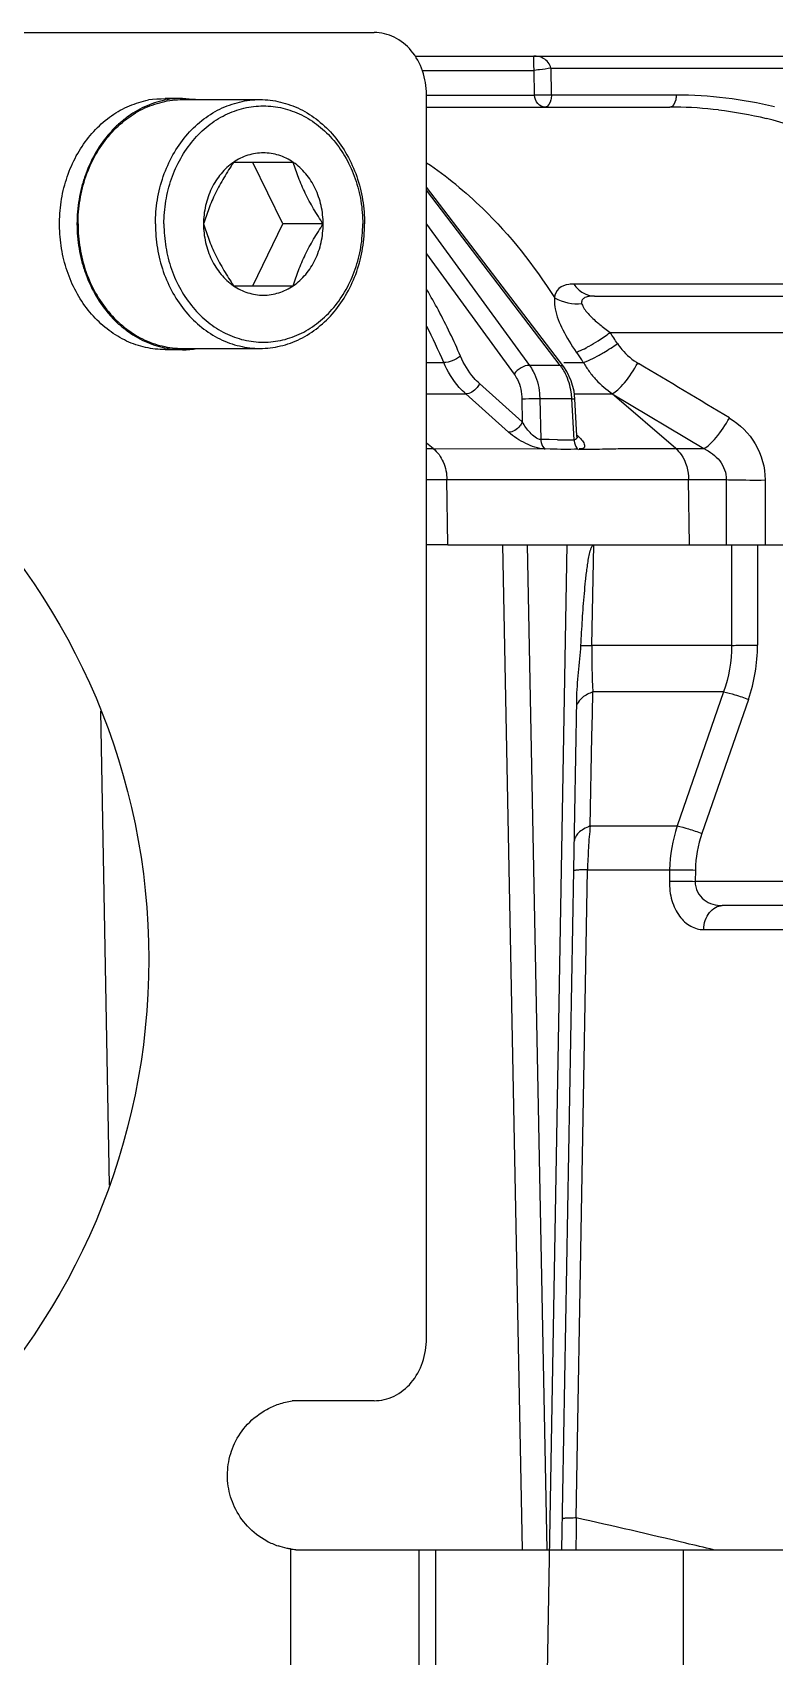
# Model space of a CAD drawing. Header units: millimetres. Extents: x -6 to 705, y -10 to 538.
# Drawn here: x 638.26 to 644.23, y 327.87 to 340.93 of the extents above; entities that cross this region are included whole.
import ezdxf

# ---------------------------------------------------------------- set-up
doc = ezdxf.new("R2010")
doc.units = ezdxf.units.MM
for name, color, linetype in [('06___PRT_ALL_SURFS', 7, 'Continuous'), ('3_ALL_AXES', 7, 'Continuous'), ('7_ALL_FEATURES', 7, 'Continuous')]:
    doc.layers.add(name, color=color, linetype=linetype)

msp = doc.modelspace()

# ---------------------------------------------------------------- linework, layer by layer
at = {"color": 0, "linetype": 'Continuous', "lineweight": -3}
for p, q in [((628.266, 340.932), (641.012, 340.932)), ((641.341, 340.742), (644.484, 340.742)), ((641.398, 340.626), (642.298, 340.626)), ((642.301, 340.428), (642.298, 340.626)), ((642.315, 340.629), (642.299, 340.626)), ((642.437, 340.428), (642.434, 340.645)), ((642.434, 340.645), (644.3, 340.645)), ((641.433, 330.431), (641.433, 340.432)), ((641.433, 340.428), (642.301, 340.428)), ((642.317, 340.427), (642.301, 340.428)), ((643.44, 340.428), (642.437, 340.428)), ((641.433, 340.332), (643.39, 340.332)), ((642.536, 338.243), (641.433, 339.688)), ((642.508, 338.255), (641.433, 339.664)), ((641.433, 339.39), (642.26, 338.255)), ((641.433, 339.152), (642.137, 338.185)), ((644.422, 338.909), (642.618, 338.909)), ((642.782, 338.812), (645.811, 338.812)), ((642.909, 338.52), (645.405, 338.52)), ((641.433, 338.279), (641.571, 338.279)), ((642.508, 338.255), (642.26, 338.255)), ((642.536, 338.279), (642.694, 338.279)), ((642.562, 338.206), (642.536, 338.243)), ((642.597, 338.131), (642.562, 338.206)), ((642.694, 338.279), (642.731, 338.293)), ((642.203, 337.801), (641.859, 338.109)), ((641.433, 338.027), (641.748, 338.027)), ((642.092, 337.719), (641.748, 338.027)), ((642.2, 337.983), (642.203, 337.801)), ((642.345, 337.986), (642.352, 337.659)), ((642.601, 337.986), (642.345, 337.986)), ((642.619, 337.657), (642.601, 337.986)), ((642.601, 337.986), (642.626, 337.986)), ((642.622, 338.027), (642.927, 338.027)), ((642.642, 337.69), (642.626, 337.986)), ((642.926, 338.027), (643.662, 337.586)), ((643.437, 337.586), (642.926, 338.027)), ((642.642, 337.689), (642.642, 337.689)), ((642.645, 337.676), (642.642, 337.689)), ((641.487, 337.586), (641.433, 337.63)), ((641.433, 337.586), (641.487, 337.586)), ((641.487, 337.586), (642.382, 337.583)), ((642.418, 337.659), (642.352, 337.659)), ((642.427, 337.582), (642.382, 337.583)), ((642.485, 337.658), (642.418, 337.659)), ((643.437, 337.586), (643.662, 337.586)), ((641.433, 337.337), (643.843, 337.337)), ((641.604, 336.812), (641.597, 337.337)), ((643.546, 336.812), (643.539, 337.337)), ((643.843, 337.337), (643.843, 336.812)), ((644.155, 337.334), (644.155, 336.812)), ((641.604, 336.812), (643.97, 336.812)), ((642.044, 336.812), (642.201, 328.732)), ((642.243, 336.812), (642.399, 328.732)), ((642.301, 321.798), (642.563, 336.814)), ((642.763, 336.004), (642.777, 336.812)), ((643.885, 336.812), (643.886, 336.004)), ((643.97, 336.812), (646.842, 336.812)), ((644.093, 336.812), (644.094, 336.611)), ((644.094, 336.611), (644.094, 336.006)), ((642.674, 336.004), (642.763, 336.004)), ((643.886, 336.004), (642.763, 336.004)), ((642.766, 335.451), (642.77, 335.63)), ((643.821, 335.63), (642.77, 335.63)), ((643.821, 335.63), (643.447, 334.552)), ((638.813, 335.474), (638.882, 331.663)), ((642.522, 328.732), (642.641, 335.567)), ((642.763, 335.271), (642.766, 335.451)), ((644.021, 335.57), (643.647, 334.492)), ((642.748, 334.552), (642.763, 335.271)), ((642.748, 334.552), (643.447, 334.552)), ((642.636, 328.989), (642.728, 334.2)), ((642.728, 334.2), (643.387, 334.2)), ((643.387, 334.2), (643.385, 334.108)), ((643.594, 334.198), (643.593, 334.107)), ((645.332, 334.107), (643.593, 334.107)), ((646.478, 333.912), (643.811, 333.912)), ((643.661, 333.719), (644.616, 333.719)), ((641.012, 329.931), (640.352, 329.93)), ((640.339, 328.739), (640.339, 325.767)), ((640.382, 328.732), (648.6, 328.732)), ((641.373, 297.732), (641.373, 328.732)), ((641.504, 328.732), (641.504, 297.732)), ((642.635, 328.732), (642.635, 328.772)), ((643.499, 297.732), (643.499, 328.732))]:
    msp.add_line(p, q, dxfattribs=at)
for points in [[(642.626, 337.986), (642.619, 338.047), (642.597, 338.131)], [(642.643, 337.677), (642.646, 337.673), (642.645, 337.676)]]:
    msp.add_lwpolyline(points, dxfattribs=at)
msp.add_circle((633.8, 333.48), 5.4, dxfattribs=at)
for centre, radius, start, end in [((643.439, 337.046), 3.382, 83.2029, 89.9785), ((643.389, 337.042), 3.289, 89.2198, 89.9963), ((643.389, 337.026), 3.306, 83.209, 89.2145), ((643.388, 337.014), 3.317, 76.4369, 83.2072), ((643.438, 337.036), 3.392, 76.4802, 83.2014), ((639.724, 337.324), 3.077, 50.8264, 56.2389), ((637.599, 336.591), 4.459, 28.2102, 30.631), ((637.312, 336.44), 4.783, 23.2615, 28.1701), ((637.246, 336.424), 4.706, 23.2075, 27.1154), ((641.988, 339.745), 1.533, 302.5174, 306.9122), ((639.131, 335.937), 4.576, 33.0246, 34.3605), ((639.128, 335.911), 4.281, 33.9261, 34.9349), ((642.209, 338.025), 0.377, 33.7016, 37.5601), ((642.175, 338.003), 0.418, 26.2144, 33.6494), ((639.137, 335.916), 4.27, 33.5878, 33.9258), ((643.378, 338.676), 0.791, 210.1271, 216.4233), ((643.361, 338.663), 0.77, 216.4163, 222.8721), ((424.729, -27.445), 425.969, 59.03946, 59.1538), ((643.35, 338.654), 0.756, 222.9041, 236.0362), ((641.795, 337.973), 0.551, 1.4066, 6.1519), ((642.76, 365.059), 27.403, 269.4258, 269.7053), ((642.635, 355.792), 18.21, 270.0781, 270.6654), ((647.688, 335.903), 4.926, 178.8227, 183.1666), ((642.767, 336.004), 1.327, 340.8772, 0.0492), ((647.119, 334.128), 4.391, 174.4509, 175.6012), ((644.578, 334.177), 1.191, 161.6528, 178.9228), ((647.296, 334.115), 4.569, 175.6173, 177.8378), ((644.545, 334.181), 0.951, 160.8902, 178.9482), ((647.74, 334.098), 5.014, 177.8291, 178.8335), ((713.146, 328.531), 70.512, 179.62761, 179.80383), ((622.825, 241.34), 89.861, 76.68687, 77.26339), ((640.427, 329.316), 0.583, 241.5243, 251.2321), ((628.446, 265.226), 65.322, 76.45911, 76.6608)]:
    msp.add_arc(centre, radius, start, end, dxfattribs=at)
for points, knots in [([(641.433, 340.432), (641.433, 340.496), (641.412, 340.624), (641.321, 340.79), (641.182, 340.904), (641.067, 340.932), (641.012, 340.932)], [0, 0, 0, 0, 0.269583, 0.528076, 0.770166, 1, 1, 1, 1]), ([(642.299, 340.626), (642.297, 340.646), (642.296, 340.673), (642.295, 340.704), (642.295, 340.719), (642.295, 340.729), (642.295, 340.736), (642.296, 340.739), (642.295, 340.742), (642.296, 340.742)], [0, 0, 0, 0, 0.521887, 0.688183, 0.809385, 0.896159, 0.95476, 0.988709, 1, 1, 1, 1]), ([(642.433, 340.645), (642.427, 340.678), (642.382, 340.73), (642.322, 340.742), (642.296, 340.742)], [0, 0, 0, 0, 0.561013, 1, 1, 1, 1]), ([(642.433, 340.645), (642.403, 340.639), (642.363, 340.635), (642.323, 340.63), (642.315, 340.629)], [0, 0, 0, 0, 0.779427, 1, 1, 1, 1]), ([(642.387, 340.332), (642.365, 340.332), (642.318, 340.356), (642.302, 340.404), (642.301, 340.428)], [0, 0, 0, 0, 0.473747, 1, 1, 1, 1]), ([(642.437, 340.428), (642.416, 340.429), (642.376, 340.426), (642.336, 340.427), (642.317, 340.427)], [0, 0, 0, 0, 0.520753, 1, 1, 1, 1]), ([(642.437, 340.428), (642.437, 340.416), (642.434, 340.381), (642.412, 340.332), (642.387, 340.332)], [0, 0, 0, 0, 0.332974, 1, 1, 1, 1]), ([(643.44, 340.428), (643.44, 340.416), (643.437, 340.381), (643.415, 340.332), (643.39, 340.332)], [0, 0, 0, 0, 0.332928, 1, 1, 1, 1]), ([(645.254, 339.763), (645.17, 339.819), (644.829, 340.023), (644.454, 340.17), (644.166, 340.239)], [0, 0, 0, 0, 0.253293, 1, 1, 1, 1]), ([(641.668, 339.709), (641.743, 339.648), (642.044, 339.38), (642.297, 339.059), (642.461, 338.8)], [0, 0, 0, 0, 0.24115, 1, 1, 1, 1]), ([(642.577, 338.906), (642.549, 338.902), (642.491, 338.883), (642.464, 338.827), (642.461, 338.8)], [0, 0, 0, 0, 0.513463, 1, 1, 1, 1]), ([(642.618, 338.909), (642.637, 338.88), (642.685, 338.832), (642.751, 338.812), (642.782, 338.812)], [0, 0, 0, 0, 0.525861, 1, 1, 1, 1]), ([(642.463, 338.798), (642.462, 338.791), (642.459, 338.762), (642.463, 338.732), (642.467, 338.71)], [0, 0, 0, 0, 0.22976, 1, 1, 1, 1]), ([(642.467, 338.71), (642.478, 338.651), (642.529, 338.53), (642.597, 338.419), (642.637, 338.362)], [0, 0, 0, 0, 0.462474, 1, 1, 1, 1]), ([(642.782, 338.812), (642.769, 338.812), (642.743, 338.811), (642.709, 338.803), (642.682, 338.786), (642.679, 338.766), (642.68, 338.758)], [0, 0, 0, 0, 0.317925, 0.591438, 0.806478, 1, 1, 1, 1]), ([(642.68, 338.758), (642.682, 338.745), (642.695, 338.718), (642.734, 338.666), (642.773, 338.629), (642.8, 338.605)], [0, 0, 0, 0, 0.200315, 0.442855, 1, 1, 1, 1]), ([(642.8, 338.605), (642.809, 338.598), (642.844, 338.568), (642.88, 338.54), (642.909, 338.52)], [0, 0, 0, 0, 0.244004, 1, 1, 1, 1]), ([(642.717, 338.397), (642.724, 338.401), (642.757, 338.419), (642.788, 338.438), (642.812, 338.453)], [0, 0, 0, 0, 0.235447, 1, 1, 1, 1]), ([(641.706, 338.329), (641.687, 338.313), (641.643, 338.29), (641.594, 338.277), (641.571, 338.279)], [0, 0, 0, 0, 0.520762, 1, 1, 1, 1]), ([(641.859, 338.109), (641.843, 338.123), (641.78, 338.188), (641.733, 338.266), (641.706, 338.329)], [0, 0, 0, 0, 0.236483, 1, 1, 1, 1]), ([(642.637, 338.362), (642.643, 338.364), (642.67, 338.374), (642.697, 338.387), (642.717, 338.397)], [0, 0, 0, 0, 0.215703, 1, 1, 1, 1]), ([(642.731, 338.293), (642.738, 338.296), (642.769, 338.31), (642.798, 338.325), (642.821, 338.338)], [0, 0, 0, 0, 0.227519, 1, 1, 1, 1]), ([(642.821, 338.338), (642.833, 338.345), (642.884, 338.374), (642.932, 338.405), (642.968, 338.431)], [0, 0, 0, 0, 0.244115, 1, 1, 1, 1]), ([(642.968, 338.431), (642.979, 338.414), (643.026, 338.351), (643.088, 338.299), (643.139, 338.269)], [0, 0, 0, 0, 0.252491, 1, 1, 1, 1]), ([(641.748, 338.027), (641.73, 338.043), (641.657, 338.116), (641.602, 338.207), (641.571, 338.279)], [0, 0, 0, 0, 0.236876, 1, 1, 1, 1]), ([(642.26, 338.255), (642.237, 338.257), (642.189, 338.238), (642.152, 338.206), (642.137, 338.185)], [0, 0, 0, 0, 0.470035, 1, 1, 1, 1]), ([(642.137, 338.185), (642.147, 338.172), (642.184, 338.11), (642.199, 338.038), (642.2, 337.983)], [0, 0, 0, 0, 0.234206, 1, 1, 1, 1]), ([(642.26, 338.255), (642.271, 338.24), (642.313, 338.172), (642.336, 338.092), (642.342, 338.031)], [0, 0, 0, 0, 0.23594, 1, 1, 1, 1]), ([(642.508, 338.255), (642.511, 338.255), (642.522, 338.254), (642.532, 338.249), (642.536, 338.243)], [0, 0, 0, 0, 0.286871, 1, 1, 1, 1]), ([(642.601, 337.986), (642.6, 338.004), (642.593, 338.073), (642.573, 338.141), (642.55, 338.188)], [0, 0, 0, 0, 0.256722, 1, 1, 1, 1]), ([(642.926, 338.027), (642.943, 338.035), (642.978, 338.063), (643.051, 338.142), (643.1, 338.218), (643.131, 338.274)], [0, 0, 0, 0, 0.172338, 0.411454, 1, 1, 1, 1]), ([(641.859, 338.109), (641.854, 338.098), (641.829, 338.058), (641.782, 338.025), (641.748, 338.027)], [0, 0, 0, 0, 0.272168, 1, 1, 1, 1]), ([(642.345, 337.986), (642.334, 337.986), (642.286, 337.987), (642.237, 337.986), (642.2, 337.983)], [0, 0, 0, 0, 0.222965, 1, 1, 1, 1]), ([(642.203, 337.801), (642.198, 337.789), (642.173, 337.75), (642.127, 337.717), (642.092, 337.719)], [0, 0, 0, 0, 0.272205, 1, 1, 1, 1]), ([(642.352, 337.659), (642.336, 337.659), (642.303, 337.678), (642.253, 337.725), (642.22, 337.77), (642.203, 337.801)], [0, 0, 0, 0, 0.226555, 0.492908, 1, 1, 1, 1]), ([(643.662, 337.586), (643.678, 337.594), (643.714, 337.622), (643.787, 337.701), (643.837, 337.777), (643.868, 337.832)], [0, 0, 0, 0, 0.171733, 0.410736, 1, 1, 1, 1]), ([(643.868, 337.832), (643.952, 337.782), (644.1, 337.636), (644.155, 337.434), (644.155, 337.334)], [0, 0, 0, 0, 0.495223, 1, 1, 1, 1]), ([(642.382, 337.583), (642.33, 337.584), (642.225, 337.624), (642.134, 337.682), (642.092, 337.719)], [0, 0, 0, 0, 0.487467, 1, 1, 1, 1]), ([(642.642, 337.689), (642.643, 337.681), (642.643, 337.664), (642.626, 337.657), (642.619, 337.657)], [0, 0, 0, 0, 0.519733, 1, 1, 1, 1]), ([(642.639, 337.698), (642.653, 337.686), (642.677, 337.662), (642.702, 337.628), (642.706, 337.582), (642.673, 337.583), (642.66, 337.583)], [0, 0, 0, 0, 0.336789, 0.588187, 0.763088, 1, 1, 1, 1]), ([(641.487, 337.586), (641.522, 337.558), (641.578, 337.479), (641.596, 337.385), (641.597, 337.337)], [0, 0, 0, 0, 0.477509, 1, 1, 1, 1]), ([(642.352, 337.659), (642.352, 337.652), (642.355, 337.622), (642.37, 337.594), (642.386, 337.58)], [0, 0, 0, 0, 0.269805, 1, 1, 1, 1]), ([(642.649, 337.581), (642.612, 337.581), (642.539, 337.578), (642.465, 337.581), (642.427, 337.582)], [0, 0, 0, 0, 0.489581, 1, 1, 1, 1]), ([(642.619, 337.657), (642.619, 337.649), (642.623, 337.62), (642.637, 337.591), (642.654, 337.577)], [0, 0, 0, 0, 0.269533, 1, 1, 1, 1]), ([(642.847, 337.584), (642.895, 337.585), (643.092, 337.587), (643.289, 337.586), (643.438, 337.586)], [0, 0, 0, 0, 0.24569, 1, 1, 1, 1]), ([(643.437, 337.586), (643.453, 337.572), (643.514, 337.503), (643.539, 337.407), (643.539, 337.337)], [0, 0, 0, 0, 0.230067, 1, 1, 1, 1]), ([(643.662, 337.586), (643.71, 337.563), (643.802, 337.499), (643.844, 337.39), (643.843, 337.337)], [0, 0, 0, 0, 0.502661, 1, 1, 1, 1]), ([(643.843, 337.337), (643.865, 337.336), (643.969, 337.334), (644.073, 337.333), (644.155, 337.334)], [0, 0, 0, 0, 0.209011, 1, 1, 1, 1]), ([(642.674, 336.004), (642.677, 336.074), (642.684, 336.178), (642.693, 336.316), (642.702, 336.42), (642.71, 336.506), (642.717, 336.575), (642.724, 336.626), (642.731, 336.677), (642.74, 336.727), (642.75, 336.768), (642.76, 336.796), (642.771, 336.812), (642.777, 336.812)], [0, 0, 0, 0, 0.253843, 0.380625, 0.50726, 0.633666, 0.696735, 0.759661, 0.82236, 0.884641, 0.945871, 0.975227, 1, 1, 1, 1]), ([(642.641, 335.567), (642.642, 335.64), (642.653, 335.786), (642.67, 335.932), (642.674, 336.004)], [0, 0, 0, 0, 0.500732, 1, 1, 1, 1]), ([(643.886, 336.004), (643.9, 336.004), (643.97, 336.006), (644.039, 336.006), (644.094, 336.006)], [0, 0, 0, 0, 0.20879, 1, 1, 1, 1]), ([(642.77, 335.63), (642.74, 335.619), (642.69, 335.595), (642.651, 335.551), (642.644, 335.529)], [0, 0, 0, 0, 0.576505, 1, 1, 1, 1]), ([(643.821, 335.63), (643.852, 335.625), (643.919, 335.606), (643.985, 335.584), (644.021, 335.57)], [0, 0, 0, 0, 0.453707, 1, 1, 1, 1]), ([(642.748, 334.552), (642.73, 334.545), (642.696, 334.529), (642.655, 334.5), (642.628, 334.466), (642.621, 334.44), (642.621, 334.428)], [0, 0, 0, 0, 0.316769, 0.584589, 0.806901, 1, 1, 1, 1]), ([(643.447, 334.552), (643.478, 334.547), (643.546, 334.528), (643.611, 334.505), (643.647, 334.492)], [0, 0, 0, 0, 0.454193, 1, 1, 1, 1]), ([(642.728, 334.2), (642.712, 334.199), (642.685, 334.199), (642.653, 334.198), (642.634, 334.196), (642.625, 334.195), (642.62, 334.194), (642.617, 334.193), (642.617, 334.193)], [0, 0, 0, 0, 0.422668, 0.736674, 0.84905, 0.930388, 0.980299, 1, 1, 1, 1]), ([(643.387, 334.2), (643.402, 334.2), (643.471, 334.201), (643.54, 334.199), (643.594, 334.198)], [0, 0, 0, 0, 0.20936, 1, 1, 1, 1]), ([(643.385, 334.108), (643.4, 334.109), (643.469, 334.109), (643.538, 334.108), (643.593, 334.107)], [0, 0, 0, 0, 0.209356, 1, 1, 1, 1]), ([(643.385, 334.108), (643.385, 334.056), (643.397, 333.956), (643.457, 333.827), (643.548, 333.74), (643.625, 333.719), (643.661, 333.719)], [0, 0, 0, 0, 0.298304, 0.566532, 0.796064, 1, 1, 1, 1]), ([(643.593, 334.107), (643.592, 334.078), (643.605, 334.019), (643.661, 333.955), (643.733, 333.919), (643.786, 333.912), (643.811, 333.912)], [0, 0, 0, 0, 0.268669, 0.521633, 0.763036, 1, 1, 1, 1]), ([(643.661, 333.719), (643.662, 333.744), (643.67, 333.793), (643.702, 333.856), (643.751, 333.901), (643.792, 333.912), (643.811, 333.912)], [0, 0, 0, 0, 0.281306, 0.545314, 0.782877, 1, 1, 1, 1]), ([(641.011, 329.931), (641.066, 329.931), (641.181, 329.958), (641.321, 330.072), (641.412, 330.238), (641.433, 330.366), (641.433, 330.431)], [0, 0, 0, 0, 0.229877, 0.471905, 0.730388, 1, 1, 1, 1]), ([(640.149, 328.803), (640.091, 328.834), (639.988, 328.913), (639.883, 329.07), (639.83, 329.243), (639.831, 329.421), (639.883, 329.595), (639.989, 329.752), (640.121, 329.851), (640.246, 329.908), (640.316, 329.925), (640.353, 329.93)], [0, 0, 0, 0, 0.130577, 0.25351, 0.370787, 0.486034, 0.603425, 0.726561, 0.857349, 0.926685, 1, 1, 1, 1]), ([(642.636, 328.989), (642.621, 328.988), (642.593, 328.988), (642.562, 328.987), (642.543, 328.985), (642.534, 328.984), (642.529, 328.983), (642.526, 328.982), (642.526, 328.982)], [0, 0, 0, 0, 0.42274, 0.736729, 0.849084, 0.930401, 0.980297, 1, 1, 1, 1]), ([(640.339, 328.739), (640.331, 328.74), (640.297, 328.747), (640.263, 328.755), (640.239, 328.764)], [0, 0, 0, 0, 0.255539, 1, 1, 1, 1])]:
    msp.add_open_spline(points, degree=3, knots=knots, dxfattribs=at)
for points in [[(642.618, 338.909), (642.604, 338.909), (642.591, 338.908), (642.577, 338.906)], [(642.463, 338.798), (642.528, 338.76), (642.608, 338.745), (642.682, 338.752)], [(643.886, 336.004), (643.886, 335.877), (643.864, 335.749), (643.821, 335.63)], [(640.382, 328.732), (640.368, 328.732), (640.353, 328.734), (640.339, 328.739)]]:
    msp.add_open_spline(points, degree=3, dxfattribs=at)
at = {"layer": '06___PRT_ALL_SURFS', "color": 0, "linetype": 'Continuous', "lineweight": -3}
msp.add_line((641.604, 336.812), (641.433, 336.812), dxfattribs=at)
at = {"layer": '3_ALL_AXES', "color": 0, "linetype": 'Continuous', "lineweight": -3}
for p, q in [((639.472, 340.392), (640.094, 340.392)), ((640.278, 339.392), (640.037, 339.887)), ((640.037, 338.896), (640.278, 339.392)), ((640.602, 339.392), (640.278, 339.392)), ((639.332, 338.382), (639.472, 338.382)), ((639.472, 338.392), (640.094, 338.392))]:
    msp.add_line(p, q, dxfattribs=at)
for points in [[(638.631, 339.392), (638.631, 339.457), (638.642, 339.587), (638.689, 339.775), (638.767, 339.949), (638.872, 340.101), (639, 340.227), (639.123, 340.306), (639.227, 340.35), (639.308, 340.374), (639.389, 340.389), (639.445, 340.392), (639.472, 340.392)], [(638.631, 339.392), (638.631, 339.327), (638.642, 339.197), (638.689, 339.009), (638.767, 338.835), (638.872, 338.683), (639, 338.557), (639.123, 338.478), (639.227, 338.433), (639.308, 338.41), (639.389, 338.395), (639.445, 338.392), (639.472, 338.392)]]:
    msp.add_open_spline(points, degree=3, knots=[0, 0, 0, 0, 0.135291, 0.269083, 0.400087, 0.527344, 0.65042, 0.769501, 0.827874, 0.885617, 0.942921, 1, 1, 1, 1], dxfattribs=at)
at = {"layer": '7_ALL_FEATURES', "color": 0, "linetype": 'Continuous', "lineweight": -3}
for p, q in [((639.332, 340.398), (639.332, 340.402)), ((639.472, 340.392), (639.472, 340.402)), ((640.362, 339.887), (639.881, 339.887)), ((639.881, 338.896), (640.362, 338.896))]:
    msp.add_line(p, q, dxfattribs=at)
msp.add_arc((639.472, 339.098), 0.717, 270.0011, 279.353, dxfattribs=at)
for centre, start_param, end_param in [((639.472, 339.392), 7.853982, 8.013068), ((639.332, 339.392), 1.530318, 1.570796), ((639.332, 339.392), 1.430474, 1.489567)]:
    msp.add_ellipse(centre, major_axis=(1.737, 0), ratio=0.581441, start_param=start_param, end_param=end_param, dxfattribs=at)
for points, knots in [([(639.332, 338.382), (639.305, 338.382), (639.252, 338.385), (639.174, 338.398), (639.096, 338.42), (639.021, 338.45), (638.949, 338.489), (638.856, 338.551), (638.75, 338.648), (638.644, 338.788), (638.562, 338.95), (638.507, 339.126), (638.48, 339.311), (638.482, 339.5), (638.513, 339.684), (638.573, 339.859), (638.658, 340.017), (638.767, 340.155), (638.876, 340.248), (638.97, 340.307), (639.043, 340.343), (639.119, 340.371), (639.171, 340.384), (639.197, 340.389)], [0, 0, 0, 0, 0.028402, 0.056906, 0.085606, 0.114592, 0.143938, 0.173704, 0.234588, 0.297455, 0.36217, 0.428365, 0.495498, 0.56292, 0.629953, 0.695962, 0.760425, 0.823004, 0.883602, 0.91324, 0.942472, 0.97137, 1, 1, 1, 1]), ([(639.472, 340.402), (639.444, 340.402), (639.389, 340.399), (639.306, 340.384), (639.225, 340.36), (639.146, 340.326), (639.071, 340.284), (638.999, 340.232), (638.932, 340.173), (638.849, 340.084), (638.76, 339.954), (638.695, 339.809), (638.658, 339.685), (638.631, 339.557), (638.617, 339.392), (638.631, 339.227), (638.658, 339.099), (638.695, 338.975), (638.76, 338.83), (638.849, 338.7), (638.932, 338.61), (638.999, 338.551), (639.071, 338.5), (639.146, 338.457), (639.225, 338.424), (639.306, 338.4), (639.389, 338.385), (639.444, 338.382), (639.472, 338.382)], [0, 0, 0, 0, 0.028524, 0.057167, 0.086024, 0.115198, 0.144768, 0.174797, 0.205329, 0.236385, 0.299985, 0.365457, 0.398785, 0.432386, 0.499999, 0.567612, 0.601214, 0.634542, 0.700014, 0.763615, 0.79467, 0.825202, 0.855231, 0.884801, 0.913975, 0.942834, 0.971473, 1, 1, 1, 1]), ([(639.253, 339.392), (639.253, 339.457), (639.264, 339.587), (639.311, 339.775), (639.389, 339.949), (639.493, 340.101), (639.621, 340.227), (639.744, 340.306), (639.849, 340.35), (639.929, 340.374), (640.011, 340.389), (640.067, 340.392), (640.094, 340.392)], [0, 0, 0, 0, 0.135291, 0.269083, 0.400087, 0.527344, 0.65042, 0.769501, 0.827874, 0.885617, 0.942921, 1, 1, 1, 1]), ([(639.322, 339.392), (639.322, 339.454), (639.332, 339.577), (639.377, 339.756), (639.451, 339.921), (639.551, 340.066), (639.672, 340.185), (639.811, 340.274), (639.963, 340.329), (640.121, 340.348), (640.279, 340.329), (640.431, 340.274), (640.57, 340.185), (640.692, 340.066), (640.791, 339.921), (640.865, 339.756), (640.91, 339.577), (640.92, 339.454), (640.92, 339.392)], [0, 0, 0, 0, 0.067671, 0.134592, 0.200119, 0.263772, 0.325333, 0.384896, 0.442883, 0.5, 0.557117, 0.615104, 0.674667, 0.736228, 0.799881, 0.865408, 0.932329, 1, 1, 1, 1]), ([(640.094, 340.392), (640.122, 340.392), (640.177, 340.389), (640.259, 340.374), (640.339, 340.35), (640.444, 340.306), (640.567, 340.227), (640.695, 340.101), (640.799, 339.949), (640.877, 339.775), (640.925, 339.587), (640.935, 339.457), (640.935, 339.392)], [0, 0, 0, 0, 0.057079, 0.114383, 0.172126, 0.230499, 0.34958, 0.472656, 0.599913, 0.730917, 0.864709, 1, 1, 1, 1]), ([(639.881, 339.887), (639.854, 339.847), (639.803, 339.766), (639.735, 339.642), (639.681, 339.517), (639.653, 339.433), (639.64, 339.392)], [0, 0, 0, 0, 0.26173, 0.518811, 0.765708, 1, 1, 1, 1]), ([(639.881, 339.887), (639.843, 339.862), (639.775, 339.798), (639.699, 339.679), (639.651, 339.54), (639.64, 339.441), (639.64, 339.392)], [0, 0, 0, 0, 0.236265, 0.483225, 0.739099, 1, 1, 1, 1]), ([(640.362, 339.887), (640.344, 339.9), (640.306, 339.922), (640.246, 339.946), (640.184, 339.961), (640.121, 339.965), (640.058, 339.961), (639.996, 339.946), (639.936, 339.922), (639.898, 339.9), (639.881, 339.887)], [0, 0, 0, 0, 0.127717, 0.253205, 0.377023, 0.5, 0.622977, 0.746795, 0.872283, 1, 1, 1, 1]), ([(640.602, 339.392), (640.602, 339.441), (640.591, 339.54), (640.544, 339.679), (640.467, 339.798), (640.399, 339.862), (640.362, 339.887)], [0, 0, 0, 0, 0.260901, 0.516775, 0.763735, 1, 1, 1, 1]), ([(640.602, 339.392), (640.576, 339.432), (640.524, 339.513), (640.457, 339.637), (640.403, 339.762), (640.374, 339.846), (640.362, 339.887)], [0, 0, 0, 0, 0.26173, 0.518811, 0.765708, 1, 1, 1, 1]), ([(639.253, 339.392), (639.253, 339.327), (639.264, 339.197), (639.311, 339.009), (639.389, 338.835), (639.493, 338.683), (639.621, 338.557), (639.744, 338.478), (639.849, 338.433), (639.929, 338.41), (640.011, 338.395), (640.067, 338.392), (640.094, 338.392)], [0, 0, 0, 0, 0.135291, 0.269083, 0.400087, 0.527344, 0.65042, 0.769501, 0.827874, 0.885617, 0.942921, 1, 1, 1, 1]), ([(639.322, 339.392), (639.322, 339.33), (639.332, 339.206), (639.377, 339.028), (639.451, 338.863), (639.551, 338.718), (639.672, 338.599), (639.811, 338.509), (639.963, 338.454), (640.121, 338.436), (640.279, 338.454), (640.431, 338.509), (640.57, 338.599), (640.692, 338.718), (640.791, 338.863), (640.865, 339.028), (640.91, 339.206), (640.92, 339.33), (640.92, 339.392)], [0, 0, 0, 0, 0.067671, 0.134592, 0.200119, 0.263772, 0.325333, 0.384896, 0.442883, 0.5, 0.557117, 0.615104, 0.674667, 0.736228, 0.799881, 0.865408, 0.932329, 1, 1, 1, 1]), ([(639.64, 339.392), (639.653, 339.351), (639.681, 339.267), (639.735, 339.142), (639.803, 339.017), (639.854, 338.937), (639.881, 338.896)], [0, 0, 0, 0, 0.234292, 0.481189, 0.73827, 1, 1, 1, 1]), ([(639.64, 339.392), (639.64, 339.342), (639.651, 339.243), (639.699, 339.105), (639.775, 338.985), (639.843, 338.922), (639.881, 338.896)], [0, 0, 0, 0, 0.260901, 0.516775, 0.763735, 1, 1, 1, 1]), ([(640.094, 338.392), (640.122, 338.392), (640.177, 338.395), (640.259, 338.41), (640.339, 338.433), (640.444, 338.478), (640.567, 338.557), (640.695, 338.683), (640.799, 338.835), (640.877, 339.009), (640.925, 339.197), (640.935, 339.327), (640.935, 339.392)], [0, 0, 0, 0, 0.057079, 0.114383, 0.172126, 0.230499, 0.34958, 0.472656, 0.599913, 0.730917, 0.864709, 1, 1, 1, 1]), ([(640.362, 338.896), (640.399, 338.922), (640.467, 338.985), (640.544, 339.105), (640.591, 339.243), (640.602, 339.342), (640.602, 339.392)], [0, 0, 0, 0, 0.236265, 0.483225, 0.739099, 1, 1, 1, 1]), ([(640.362, 338.896), (640.374, 338.938), (640.403, 339.022), (640.457, 339.147), (640.524, 339.271), (640.576, 339.352), (640.602, 339.392)], [0, 0, 0, 0, 0.234292, 0.481189, 0.73827, 1, 1, 1, 1]), ([(639.881, 338.896), (639.898, 338.884), (639.936, 338.862), (639.996, 338.838), (640.058, 338.823), (640.121, 338.818), (640.184, 338.823), (640.246, 338.838), (640.306, 338.862), (640.344, 338.884), (640.362, 338.896)], [0, 0, 0, 0, 0.127717, 0.253205, 0.377023, 0.5, 0.622977, 0.746795, 0.872283, 1, 1, 1, 1])]:
    msp.add_open_spline(points, degree=3, knots=knots, dxfattribs=at)

doc.saveas('drawing.dxf')
